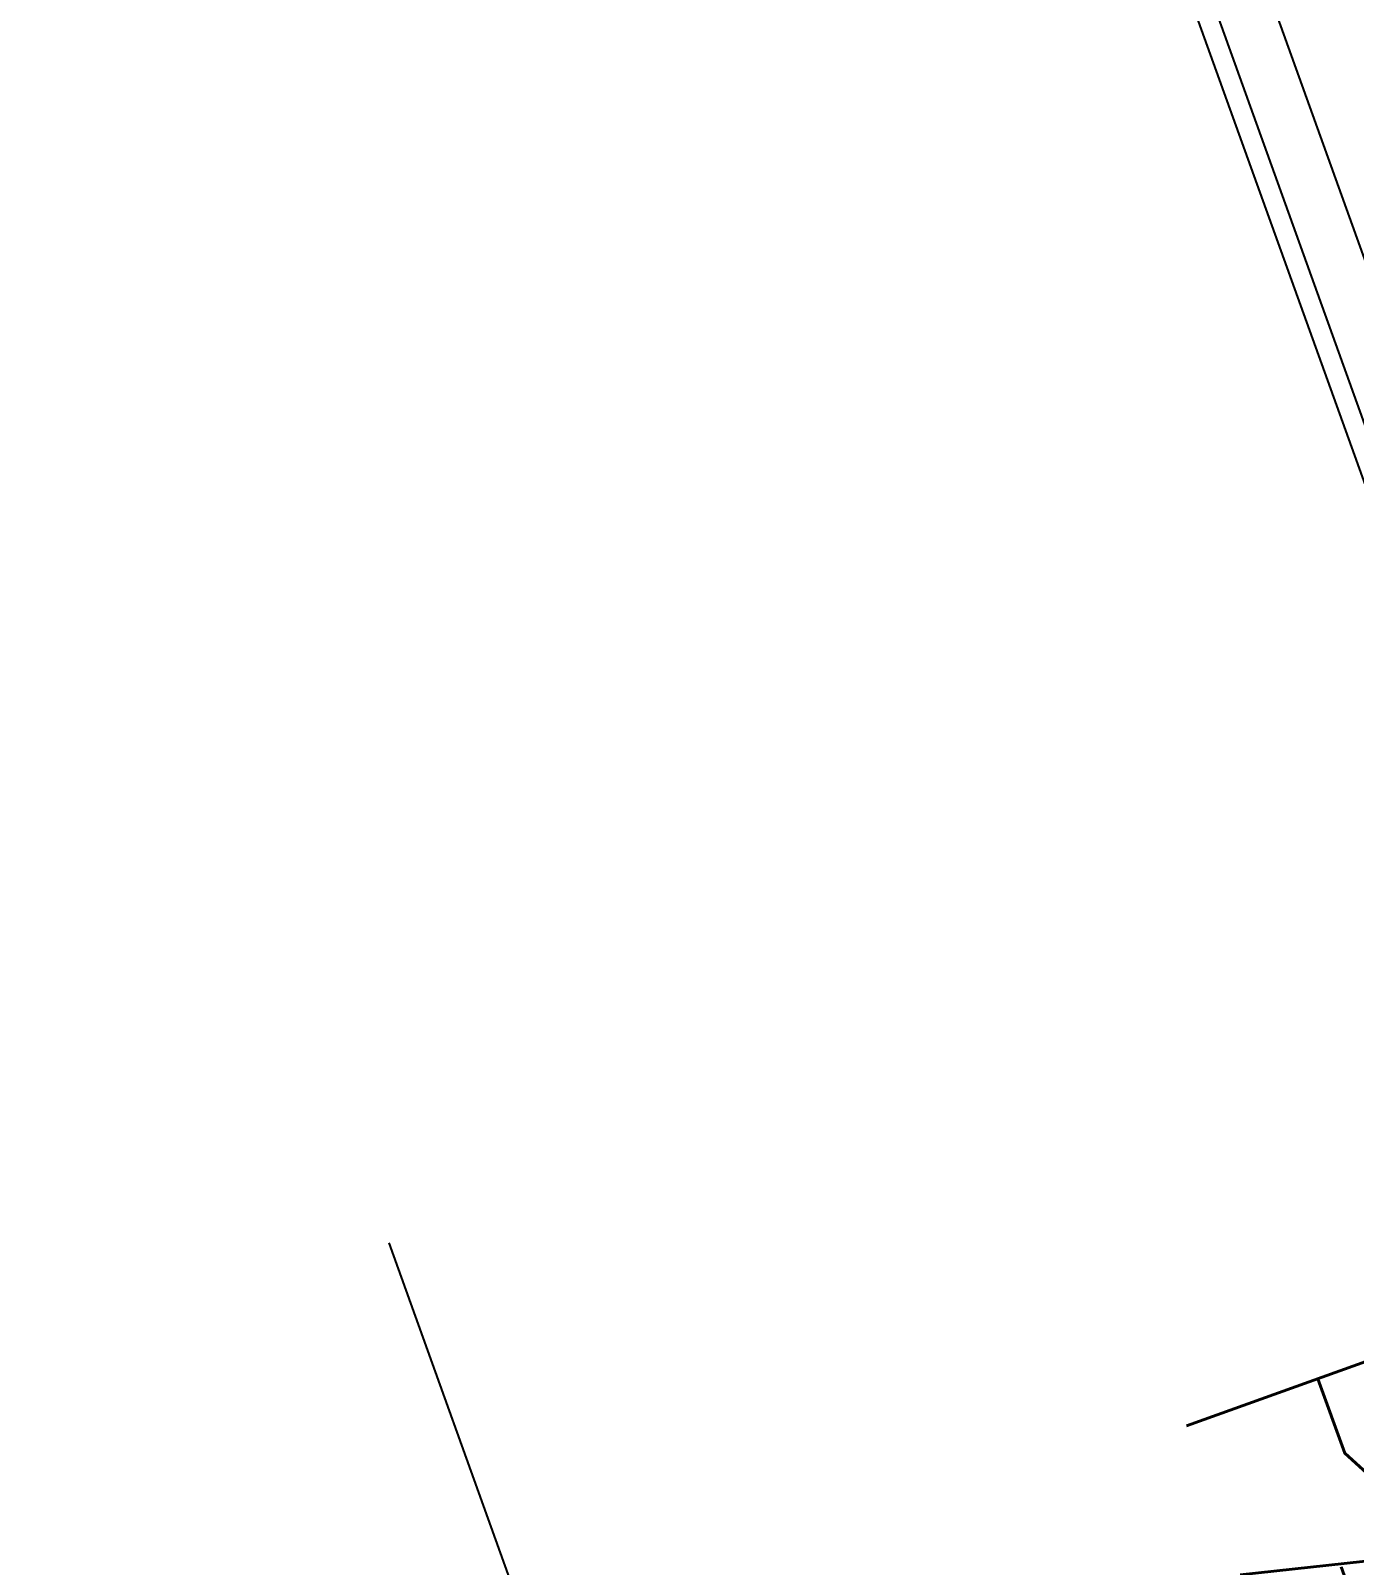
# Model space of a CAD drawing. Header units: millimetres. Extents: x 646993 to 648849, y 9708034 to 9709424.
# Drawn here: x 648237.9631 to 648238.2114, y 9709070.3601 to 9709070.6479 of the extents above; entities that cross this region are included whole.
import ezdxf

# ---------------------------------------------------------------- set-up
doc = ezdxf.new("R2010")
doc.units = ezdxf.units.MM
doc.header["$LTSCALE"] = 5
doc.header["$XCLIPFRAME"] = 2
doc.set_wipeout_variables(frame=1)
doc.layers.add('01-TEXTOS', color=4, linetype='Continuous')
doc.layers.add('EB-tuberia', color=240, linetype='Continuous')
doc.styles.add('Tex40', font='romans.shx', dxfattribs={"width": 0.7, "height": 0.045})
doc.dimstyles.new('1_25', dxfattribs={"dimtxt": 0.055, "dimasz": 0.02, "dimexe": 0.015, "dimexo": 0, "dimgap": 0.0375, "dimtad": 1, "dimtoh": 1, "dimzin": 1, "dimdsep": 46, "dimtxsty": 'Tex40', "dimblk": 'DOT', "dimcen": 0, "dimdle": 0.0375, "dimclrd": 256, "dimclre": 256, "dimclrt": 4, "dimadec": 0, "dimazin": 1, "dimtfac": 1, "dimtix": 1, "dimtmove": 1, "dimatfit": 0, "dimldrblk": 'DOTSMALL', "dimfxl": 0.0015, "dimtfill": 1, "dimtolj": 1, "dimtzin": 0, "dimlwd": -1, "dimlwe": -1, "dimarcsym": 0})
picture_1 = doc.add_image_def('image1.jpg', size_in_pixel=(1920, 925))
picture_2 = doc.add_image_def('image2.ecw', size_in_pixel=(12715, 11262))

# ---------------------------------------------------------------- blocks, each defined once
blk = doc.blocks.new('*U47')
blk.add_wipeout([(0, 0.11042), (15.67135, 0.11042), (15.67135, 0), (0, 0)])
blk.add_wipeout([(0, 0.11042), (15.67135, 0.11042), (15.67135, 0), (0, 0)])
blk.add_wipeout([(0, 0), (0, 0.11042), (15.67135, 0.11042), (15.67135, 0)])
blk = doc.blocks.new('*U71')
blk.add_wipeout([(0, 0.11042), (8.83193, 0.11042), (8.83193, 0), (0, 0)])
blk.add_wipeout([(0, 0.11042), (8.83193, 0.11042), (8.83193, 0), (0, 0)])
blk.add_wipeout([(0, 0), (0, 0.11042), (8.83193, 0.11042), (8.83193, 0)])
at = {"layer": 'EB-tuberia', "color": 8, "ltscale": 0.01}
for p, q in [((8.83193, 0.02497), (0, 0.02496)), ((8.83193, 0.00664), (0, 0.00663))]:
    blk.add_line(p, q, dxfattribs=at)
at = {"layer": 'EB-tuberia', "color": 240, "ltscale": 0.01}
blk.add_lwpolyline([(0, 0), (8.83193, 0), (8.83193, 0.11042), (0, 0.11042)], close=True, dxfattribs=at)
blk = doc.blocks.new('*U70')
blk.add_wipeout([(0, 0.11042), (15.12276, 0.11042), (15.12276, 0), (0, 0)])
blk.add_wipeout([(0, 0.11042), (15.12276, 0.11042), (15.12276, 0), (0, 0)])
blk.add_wipeout([(0, 0), (0, 0.11042), (15.12276, 0.11042), (15.12276, 0)])
blk = doc.blocks.new('_Dot')
at = {"color": 0, "linetype": 'ByBlock', "lineweight": -2}
blk.add_line((-0.5, 0), (-1, 0), dxfattribs=at)
at = {"color": 0, "linetype": 'ByBlock', "const_width": 0.5}
blk.add_lwpolyline([(-0.25, 0, 1), (0.25, 0, 1)], format="xyb", close=True, dxfattribs=at)
blk = doc.blocks.new('A$C322dc3b0')
at = {"xscale": 0.5705444917168114, "yscale": 0.5705444917168114, "zscale": 0.5705444917168114, "rotation": 5.827865095183003e-05}
for name, p in [('*U47', (4.92035, 8.29844)), ('*U70', (5.0324, 8.20533)), ('*U71', (5.4729, 8.05345))]:
    blk.add_blockref(name, p, dxfattribs=at)
at = {"layer": '01-TEXTOS', "color": 7, "insert": (9.94656, 7.87061), "char_height": 0.055, "width": 0.7079367, "attachment_point": 9, "style": 'Tex40', "bg_fill": 3, "box_fill_scale": 1.1, "bg_fill_color": 256, "bg_fill_true_color": 13158600, "bg_fill_transparency": 0}
blk.add_mtext('\\A1;PASANTE EN MURO\\P PVC %%C110mm', dxfattribs=at)
at = {"layer": '01-TEXTOS', "annotation_type": 0, "has_hookline": 1, "hookline_direction": 1, "text_width": 0.54817}
blk.add_leader([(10.65815, 7.83311), (10.31473, 7.83311), (9.96755, 7.83311)], dimstyle='1_25', override={"dimgap": 0.0375, "dimtad": 1, "dimldrblk": 'Dot'}, dxfattribs=at)

msp = doc.modelspace()

# ---------------------------------------------------------------- pictures from other files: only their frames are drawn
image = msp.add_image(picture_1, insert=(646993.09661, 9708530.288), size_in_units=(1855.59534, 893.97171), dxfattribs=dict(fade=50))
image.dxf.flags = 7
image = msp.add_image(picture_2, insert=(647823.39485, 9708681.30213), size_in_units=(875.2561, 775.23666))
image.set_boundary_path([(137.73667, 7886.92885), (1284.78492, 10733.9487), (3099.51938, 10473.7959), (3279.44857, 11095.645), (4006.66218, 11005.7391), (8692.31693, 9222.60562), (8944.26677, 8222.4178), (12055.5415, 4873.4234), (10090.57365, 1684.48415), (7313.60376, 2638.1317), (6090.65687, 882.9792), (4284.08087, 967.60724), (2002.3378, 2453.29902), (3226.04798, 5547.79227), (776.62235, 6701.9577), (969.51194, 7416.59427), (137.73667, 7886.92885)])

# ---------------------------------------------------------------- next in the draw order: block references
at = {"rotation": 289.7679046147402}
msp.add_blockref('A$C322dc3b0', (648227.48577, 9709076.60035), dxfattribs=at)

doc.saveas('drawing.dxf')
